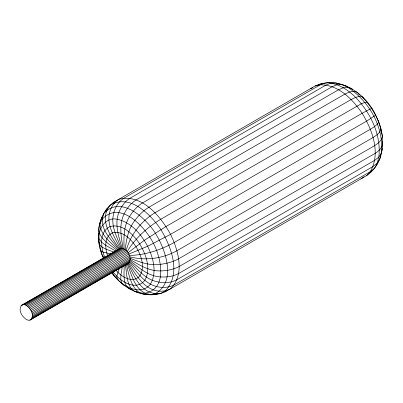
<?xml version="1.0" encoding="UTF-8"?>
<svg xmlns="http://www.w3.org/2000/svg" width="403" height="403" viewBox="0 0 403 403"><rect width="100%" height="100%" fill="white"/><g stroke="black" fill="none" stroke-linecap="round" stroke-linejoin="round"><path stroke-width="0.6" d="M103.48 258.308C94.786 239.83 96.317 214.26 114.341 201.883L314.98 86.046C338.953 74.827 365.118 93.164 375.531 114.689L375.525 115.228C386.311 134.159 385.998 162.228 366.67 175.572L166.031 291.409C146.299 300.829 123.389 289.369 111.732 272.599M99.47 225.499L99.561 224.31L100.216 223.317M32.381 315.947C30.699 326.712 19.062 314.723 20.15 308.884C21.833 298.119 33.469 310.109 32.381 315.947L130.219 259.461C139.509 265.239 149.417 271.31 160.792 270.907C167.144 270.766 173.497 269.542 179.139 266.519L375.253 153.296C379.203 150.838 383.505 146.657 382.598 141.594M122.336 266.464L120.915 274.952L120.719 279.516L121.782 283.042L124.038 285.299M380.845 154.53L379.903 158.908L374.543 168.227L370.337 171.638L366.67 175.572M98.539 233.085C98.397 238.757 99.662 244.752 100.705 250.449L103.027 252.162L111.112 253.89M377.661 162.51L377.379 163.699L376.095 165.074M380.961 153.981L382.376 148.707M98.947 240.213L98.634 241.301L99.46 244.384L101.984 247.069L106.034 249.18L114.094 252.192M119.374 268.197L116.83 276.065L117.147 278.936C125.031 287.53 141.513 295.767 150.39 284.155C157.392 272.418 153.17 257.713 147.639 246.258C141.136 234.198 131.141 222.239 117.147 219.222C105.888 216.784 98.125 228.456 99.042 238.626L101.637 242.238L105.757 245.341L115.863 251.17M104.609 212.759L106.468 209.228L108.805 207.328M102.609 216.169C99.984 221.262 97.974 227.624 99.46 233.347C102.861 241.196 111.011 245.14 117.157 250.51M103.208 215.222L103.808 214.27M371.944 170.514L370.936 172.091L369.455 172.942M113.117 203.193L114.341 201.883M364.075 176.615L362.146 178.181L360.982 178.453M318.153 85.229L320.128 84.086L321.997 84M21.616 305.227L120.2 248.308C114.84 237.498 106.825 226.264 109.344 213.504C110.629 207.741 113.792 202.442 118.865 199.268C141.997 193.395 160.666 216.441 170.555 234.334C178.443 250.631 185.143 274.257 170.555 288.795L165.326 290.8L160.883 293.364L155.276 293.616L150.39 294.749C144.209 291.903 136.043 294.558 131.338 288.563C126.351 281.873 126.91 273.083 125.414 265.26M20.971 305.827L121.046 248.052C127.444 248.45 133.524 259.043 128.003 263.552C133.912 275.496 140.002 291.671 155.276 293.616C176.993 281.662 165.447 249.18 155.276 233.06C145.735 217.806 120.245 194.558 103.631 213.756L102.357 219.091L100.05 223.469C100.02 235.125 110.896 242.132 117.958 249.8M24.19 304.633L122.028 248.147C118.87 236.707 114.316 224.436 118.764 212.663C120.981 206.89 124.598 201.616 129.897 198.286L326.012 85.058L330.974 83.119L336.026 82.912L340.822 84.459M25.213 304.905L123.051 248.419C121.222 237.09 118.714 224.909 124.038 214.079C126.784 208.427 130.698 203.303 136.078 199.938L332.193 86.71L337.049 84.746L341.789 84.459L347.734 87.29L351.532 88.464L352.781 89.622M26.266 305.353L124.104 248.868C123.746 237.931 123.439 226.32 129.474 216.668C132.773 211.237 137.01 206.346 142.445 202.976L338.56 89.748L343.311 87.728L347.734 87.29C369.229 101.138 384.019 127.298 381.445 153.145L378.825 157.11L377.198 163.18L373.037 166.51L176.922 279.732C169.351 283.752 160.268 283.244 152.42 280.307C143.075 276.589 136.894 268.322 129.806 261.618L31.968 318.103M27.318 306.124L125.157 249.638C126.436 239.347 128.33 228.733 134.914 220.355C138.773 215.252 143.337 210.653 148.818 207.293L344.933 94.07L349.572 91.975L353.678 91.32L356.972 92.151L360.156 95.229M28.341 307.031L126.179 250.545C130.496 234.783 141.075 221.212 154.994 212.774L351.109 99.546L355.642 97.36L359.441 96.433L362.247 96.826L368.206 103.364M29.323 308.068L127.162 251.578C135.348 238.087 147.352 227.332 160.792 219.242L361.34 103.717L364.851 102.468L367.193 102.347L371.662 108.543L375.525 115.228L366.67 121.107L170.555 234.334L147.639 246.258L128.753 254.112L30.915 310.597M30.165 309.303L128.003 252.812L144.249 240.384L166.031 226.501L362.146 113.273L369.737 109.243L371.662 108.543L372.135 108.81M31.56 311.942L129.398 255.457C145.181 255.114 160.495 250.092 174.222 242.5L370.337 129.272L374.543 126.582L377.379 124.169L378.654 122.2L375.531 114.689M31.968 313.312L129.806 256.827C145.614 260.963 162.656 258.59 176.922 250.752L373.037 137.529L377.198 134.693L379.903 131.872L380.961 129.247L378.281 120.814M32.24 314.647L130.078 258.162C139.629 262.202 149.77 265.864 160.313 264.353C166.666 263.562 172.927 261.91 178.579 258.842L374.694 145.619L378.825 142.647L381.445 139.418L382.376 136.149L380.306 127M32.24 317.085L130.078 260.595C138.98 267.844 148.274 276.105 160.313 276.911C166.58 277.36 172.978 276.534 178.579 273.556L374.694 160.329L378.825 157.11C381.434 134.95 370.649 113.087 355.642 97.36C348.756 90.705 340.555 84.912 330.974 83.119C325.266 81.698 320.481 85.365 314.98 86.046M29.867 319.982L30.95 319.352M31.56 319.005L129.398 262.519C136.97 271.899 144.113 283.385 156.596 286.568C162.49 287.979 168.786 287.737 174.222 284.866L370.337 171.638C380.946 153.049 372.412 130.104 362.146 113.273C352.605 99.249 338.444 84.575 320.219 84.832L124.104 198.059C116.93 202.523 113.339 210.855 112.8 219.051C112.377 229.378 117.716 238.596 121.046 248.052L119.454 248.742C110.956 236.818 98.413 219.544 110.074 205.364C129.63 193.097 150.672 214.386 160.883 229.564C171.25 246.772 181.698 273.995 165.326 290.8C147.231 294.155 136.345 276.423 128.753 263.119L30.165 320.037M310.456 88.655L312.778 87.763M158.54 293.48L155.729 294.553L151.745 294.402M164.283 291.812L166.031 291.409M148.349 294.402C132.194 295.883 129.222 275.733 126.341 264.318M341.412 84.615L346.096 85.874M131.645 289.661C121.908 286.709 124.391 273.748 124.104 266.061M135.977 291.45L139.221 292.991M358.272 93.758L359.229 94.408M346.545 86.252L347.436 87.003M361.083 96.05L363.859 98.518M118.764 280.624L112.8 274.085L113.183 271.995C119.782 280.936 135.458 291.641 144.727 280.448C151.407 268.746 146.032 254.303 139.569 243.714C133.171 234.284 122.401 223.197 109.883 226.572C98.69 232.239 100.977 247.633 104.73 257.356L102.73 256.64L100.05 248.208M116.17 270.363C121.358 276.982 133.272 284.08 139.987 275.692C145.297 266.398 141.025 254.923 135.892 246.51C130.809 239.019 122.255 230.214 112.311 232.894C104.034 236.954 105.022 248.238 107.636 255.583M118.804 249.341C112.019 240.284 101.616 231.534 102.357 219.091C120.079 199.697 145.579 227.388 153.467 243.432C161.18 257.97 167.945 288.8 145.135 293.183C133.992 287.601 131.61 274.221 127.162 263.809M112.442 273.199L113.817 275.103M102.357 255.25L103.319 257.396"/></g></svg>
